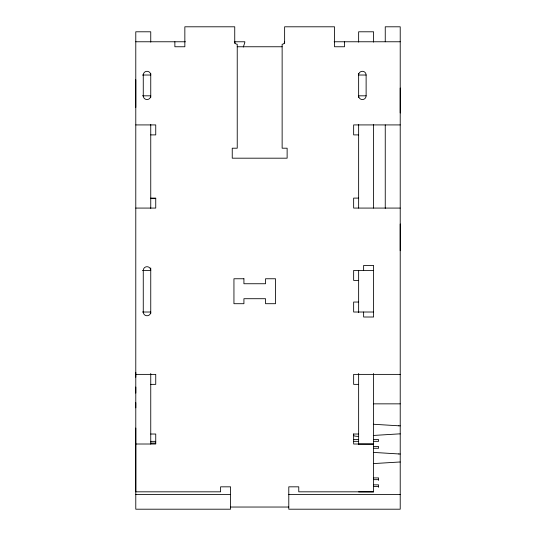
<?xml version="1.0" encoding="UTF-8"?>
<svg xmlns="http://www.w3.org/2000/svg" width="536" height="536" viewBox="0 0 536 536"><rect width="100%" height="100%" fill="white"/><g stroke="black" fill="none" stroke-linecap="round" stroke-linejoin="round"><path stroke-width="0.8" d="M135.782 428.05L135.782 491.82L220.604 491.82L220.604 486.829L230.581 486.829L230.581 509.2L135.782 509.2L135.782 31.792L150.75 31.792L150.75 42.13M135.782 407.836L135.782 402.637M135.782 393.096L135.782 387.046M135.782 377.223L135.782 372.306M135.782 107.434L135.782 79.717M400.218 250.707L400.218 223.974M400.218 112.975L400.218 88.031M243.284 47.054L244.63 43.195A4.992 4.992 0 0 0 244.838 41.768L234.299 41.768M373.311 435.46L398.791 433.912A4.992 0.838 -0.1 0 1 400.218 433.905M373.384 463.6L398.791 462.059A4.985 0.871 0 0 1 400.218 462.019M135.782 41.768L185.416 41.768M334.149 41.768L400.218 41.768M237.234 46.759L282.137 46.759M142.435 75.027L150.75 75.027A3.739 3.739 0 0 0 147.011 71.288A3.739 3.739 0 0 0 143.266 75.027L143.266 95.817A3.739 3.739 0 0 0 147.011 99.562A3.739 3.739 0 0 0 150.75 95.817L142.435 95.817M366.122 75.027L358.638 75.027A3.739 3.739 0 0 1 362.383 71.288A3.739 3.739 0 0 1 366.122 75.027L366.122 95.817A3.739 3.739 0 0 1 362.383 99.562A3.739 3.739 0 0 1 358.638 95.817L366.122 95.817M135.782 124.921L155.742 124.921L155.742 134.898L150.75 134.898M400.218 124.921L353.646 124.921L353.646 134.898L358.638 134.898M150.75 198.099L155.742 198.099L155.742 208.075L135.782 208.075M358.638 198.099L353.646 198.099L353.646 208.075L400.218 208.075M150.75 198.621L155.742 198.621M142.435 270.445L150.75 270.445A3.739 3.739 0 0 0 147.011 266.7A3.739 3.739 0 0 0 143.266 270.445L143.266 312.019A3.739 3.739 0 0 0 147.011 315.764A3.739 3.739 0 0 0 150.75 312.019L142.435 312.019M373.605 270.445L353.646 270.445L353.646 280.422L358.638 280.422M358.638 302.043L353.646 302.043L353.646 312.019L373.605 312.019M135.782 374.383L155.742 374.383L155.742 384.366L150.75 384.366M400.218 374.383L353.646 374.383L353.646 384.366L358.638 384.366M373.605 403.849L400.218 403.849M150.75 434.026L155.742 434.026L155.742 444.009L135.782 444.009M353.646 434.026L358.638 434.026M353.646 439.594L358.638 439.594M373.605 439.594L378.597 439.594L378.597 441.329L373.605 441.329M353.646 441.329L358.638 441.329M150.75 441.356L155.742 441.356M150.75 443.091L155.742 443.091M358.638 444.069L373.605 444.069L353.646 444.009L353.646 433.879M373.605 446.528L378.597 446.528L378.597 448.264L373.605 448.264M373.605 477.918L378.597 477.918L378.597 480.377M373.605 479.653L378.597 479.653M373.605 484.852L378.597 484.852L378.597 487.311M373.605 486.581L378.597 486.581M373.605 491.82L298.766 491.82L298.766 486.829L288.79 486.829L288.79 509.2L400.218 509.2L400.218 26.8L385.25 26.8L385.25 41.768M358.638 491.887L373.605 491.887L373.605 373.485M135.782 494.46L230.581 494.46M288.79 494.46L400.218 494.46M230.581 507.036L288.79 507.036M373.311 424.251L398.791 425.798M373.492 452.404L398.791 453.945M385.25 124.921L385.25 208.37M373.605 42.13L373.605 31.792L358.638 31.792L358.638 42.13M373.605 124.64L373.605 208.075M363.629 270.445L363.629 265.454L373.605 265.454L373.605 317.01L363.629 317.01L363.629 312.019M358.638 73.365L358.638 97.478M358.638 124.64L358.638 208.075M358.638 270.445L358.638 312.508M358.638 373.485L358.638 444.297M344.501 41.768L344.501 46.759L334.524 46.759L334.524 26.8L284.629 26.8L284.629 43.429M234.741 43.429L234.741 26.8L184.846 26.8L184.846 46.759L174.87 46.759L174.87 41.768M150.75 73.365L150.75 97.478M150.75 124.499L150.75 208.37M150.75 267.946L150.75 313.681M150.75 373.471L150.75 444.123M400.218 425.852A4.985 0.891 0 0 1 398.764 425.812M358.638 436.358A4.992 0.871 -0.1 0 1 353.646 435.487M400.218 454.005A4.992 0.884 0 0 1 398.75 453.965M234.741 41.768A2.492 2.492 0 0 0 237.234 44.26L237.234 148.204L232.242 148.204L232.242 158.187L287.129 158.187L287.129 148.204L282.137 148.204L282.137 44.26A2.492 2.492 0 0 0 284.629 41.768M243.92 278.76L233.944 278.76L233.944 303.704L243.92 303.704L243.92 298.713L265.541 298.713L265.541 303.704L275.517 303.704L275.517 278.76L265.541 278.76L265.541 283.745L243.92 283.745L243.92 278.76"/></g></svg>
